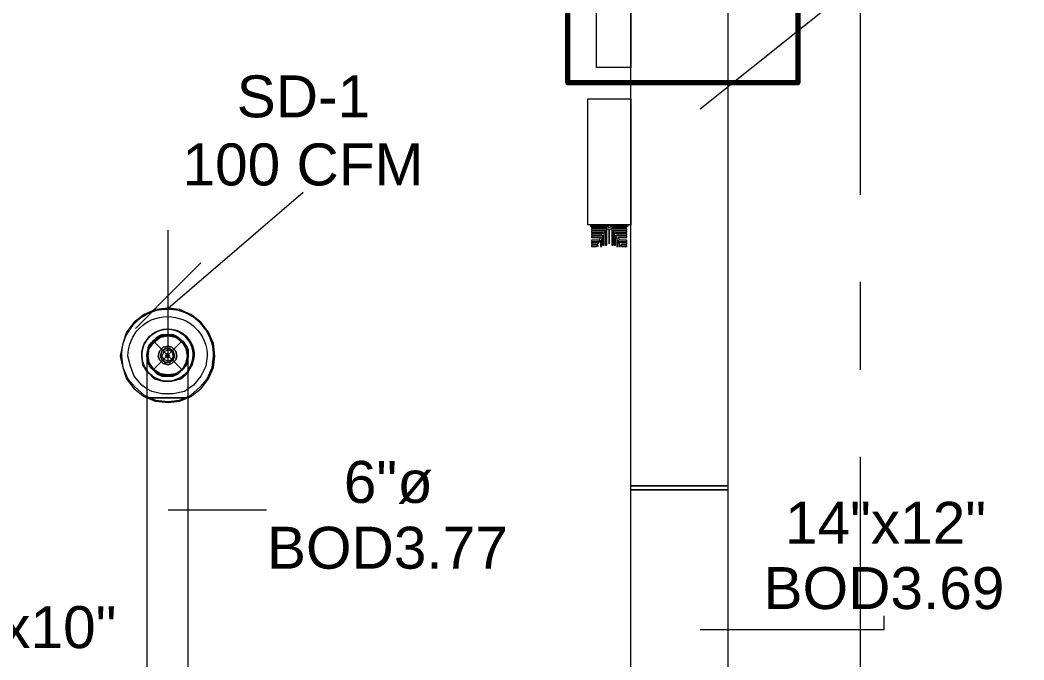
# Model space of a CAD drawing. Header units: metres. Extents: x 29 to 268, y -7 to 151.
# Drawn here: x 80.451 to 84.102, y 12.192 to 14.518 of the extents above; entities that cross this region are included whole.
import ezdxf

# ---------------------------------------------------------------- set-up
doc = ezdxf.new("R2010")
doc.units = ezdxf.units.M
doc.layers.add('HVAC - Ductos', color=5, linetype='Continuous', lineweight=50)
doc.layers.add('PDF2_Geometry', color=7, linetype='Continuous', true_color=0xaaaaaa)
doc.layers.add('PDF2_Text', color=7, linetype='Continuous')
doc.styles.add('PDF Helvetica', font='')
doc.styles.get('PDF Helvetica').set_extended_font_data('Helvetica')

msp = doc.modelspace()

# ---------------------------------------------------------------- linework, layer by layer
at = {"layer": 'HVAC - Ductos', "lineweight": 0}
for points in [[(82.5477, 14.8181), (82.6715, 14.8181), (82.6715, 14.3461), (82.5477, 14.3461)], [(83.0244, 14.6485), (83.0244, 12.8243), (82.6715, 12.8243), (82.6715, 14.6485)], [(82.5156, 14.2315), (82.6715, 14.2315), (82.6715, 13.7731), (82.5156, 13.7731)], [(82.5936, 13.7731), (82.5981, 13.7685), (82.5981, 13.7639), (82.5936, 13.7639), (82.589, 13.7639), (82.589, 13.7685)], [(80.9207, 13.3239), (80.9389, 13.3469), (80.9619, 13.3652), (80.9894, 13.3698), (81.0169, 13.3652), (81.0398, 13.3469), (81.0535, 13.3239), (81.0581, 13.2965), (81.0535, 13.2735), (81.0398, 13.2461), (81.0169, 13.2323), (80.9894, 13.2277), (80.9619, 13.2323), (80.9389, 13.2461), (80.9207, 13.2735), (80.9161, 13.2965)], [(81.0215, 13.3652), (81.0169, 13.3698)], [(80.9573, 13.3148), (80.9527, 13.2965), (80.9573, 13.3148), (80.9711, 13.3285), (80.9894, 13.3331), (81.0031, 13.3285), (81.0169, 13.3148), (81.0215, 13.2965), (81.0169, 13.3148), (81.0031, 13.3285), (80.9894, 13.3331), (80.9711, 13.3285)], [(80.8931, 13.2965), (80.8977, 13.2644), (80.9115, 13.2415), (80.8977, 13.2644)], [(81.0169, 13.2827), (81.0215, 13.2965), (81.0169, 13.2827), (81.0031, 13.269), (80.9894, 13.2644), (80.9711, 13.269), (80.9573, 13.2827), (80.9527, 13.2965), (80.9573, 13.2827), (80.9711, 13.269), (80.9894, 13.2644), (81.0031, 13.269)], [(80.9665, 13.3148), (80.9619, 13.2965), (80.9665, 13.3148), (80.9802, 13.3239), (80.9939, 13.3239), (81.0077, 13.3148), (81.0123, 13.2965), (81.0077, 13.3148), (80.9939, 13.3239), (80.9802, 13.3239)], [(81.0077, 13.2827), (81.0123, 13.2965), (81.0077, 13.2827), (80.9939, 13.2735), (80.9802, 13.2735), (80.9665, 13.2827), (80.9619, 13.2965), (80.9665, 13.2827), (80.9802, 13.2735), (80.9939, 13.2735)], [(81.0031, 13.2827), (80.9894, 13.2781), (80.9757, 13.2827), (80.9665, 13.2965), (80.9757, 13.3148), (80.9894, 13.3194), (81.0031, 13.3148), (81.0077, 13.2965)], [(80.9848, 13.3011), (80.9802, 13.2965), (80.9848, 13.3057), (80.9894, 13.3057), (80.9939, 13.2965), (80.9894, 13.3011)], [(80.9894, 13.2919), (80.9939, 13.2965), (80.9894, 13.2919), (80.9848, 13.2919), (80.9802, 13.2965), (80.9848, 13.2919)], [(81.0353, 13.2139), (81.0031, 13.2048), (80.9711, 13.2048), (80.9389, 13.2139), (80.9161, 13.2369), (80.9115, 13.2415), (80.9161, 13.2369), (80.9115, 13.2461), (80.9161, 13.2369), (80.9389, 13.2185), (80.9711, 13.2048), (81.0031, 13.2048), (81.0353, 13.2185), (81.0581, 13.2369), (81.0627, 13.2461), (81.0581, 13.2369), (81.0353, 13.2185), (81.0031, 13.2048), (80.9711, 13.2048), (80.9389, 13.2185), (80.9161, 13.2369), (80.9389, 13.2139), (80.9711, 13.2048), (81.0031, 13.2048), (81.0353, 13.2139), (81.0627, 13.2369), (81.0627, 13.2415), (81.0627, 13.2369)], [(83.0244, 12.8243), (83.0244, 12.8106), (82.6715, 12.8106), (82.6715, 12.8243)], [(82.6715, 11.4906), (82.6715, 12.8106), (83.0244, 12.8106), (83.0244, 11.4906)]]:
    msp.add_lwpolyline(points, close=True, dxfattribs=at)
for points in [[(82.9236, 14.1948), (83.4965, 14.6531), (84.1015, 14.6531)], [(80.9894, 13.4707), (81.4798, 13.8923)], [(82.5248, 13.7731), (82.5248, 13.7685), (82.589, 13.7685), (82.5844, 13.7685), (82.5294, 13.7685), (82.5294, 13.7639), (82.5844, 13.7639), (82.5799, 13.7594), (82.5294, 13.7594), (82.5294, 13.7548), (82.5799, 13.7548), (82.5753, 13.7502), (82.5294, 13.7502), (82.5294, 13.7457), (82.5707, 13.7457), (82.5707, 13.7411), (82.5294, 13.7411), (82.5294, 13.7365), (82.5661, 13.7365), (82.5615, 13.7319), (82.5294, 13.7319), (82.5294, 13.7273), (82.5615, 13.7273), (82.5569, 13.7181), (82.5294, 13.7181), (82.5294, 13.7136), (82.5569, 13.7136), (82.5523, 13.709), (82.5294, 13.709), (82.5294, 13.7044), (82.5477, 13.7044), (82.5477, 13.6998), (82.5294, 13.6998), (82.5294, 13.6952), (82.5477, 13.6952), (82.5523, 13.6998), (82.5523, 13.6952), (82.5523, 13.7044), (82.5615, 13.7181), (82.5615, 13.6952), (82.5661, 13.6952), (82.5661, 13.7227), (82.5707, 13.7365), (82.5707, 13.6998), (82.5753, 13.6998), (82.5753, 13.7411), (82.5799, 13.7548), (82.5799, 13.6998), (82.5844, 13.6998), (82.5844, 13.7594), (82.589, 13.7594), (82.5936, 13.7548), (82.5936, 13.7044), (82.5936, 13.7548), (82.5981, 13.7594), (82.6027, 13.7594), (82.6027, 13.6998), (82.6073, 13.6998), (82.6073, 13.7548), (82.6119, 13.7411), (82.6119, 13.6998), (82.6165, 13.6998), (82.6165, 13.7365), (82.6211, 13.7227), (82.6211, 13.6952), (82.6257, 13.6952), (82.6257, 13.7181), (82.6303, 13.7044), (82.6303, 13.6952), (82.6348, 13.6952), (82.6348, 13.6998), (82.6394, 13.6952), (82.6577, 13.6952), (82.6577, 13.6998), (82.6394, 13.6998), (82.6394, 13.7044), (82.6577, 13.7044), (82.6577, 13.709), (82.6348, 13.709), (82.6303, 13.7136), (82.6577, 13.7136), (82.6577, 13.7181), (82.6303, 13.7181), (82.6257, 13.7273), (82.6577, 13.7273), (82.6577, 13.7319), (82.6257, 13.7319), (82.6211, 13.7365), (82.6577, 13.7365), (82.6577, 13.7411), (82.6165, 13.7411), (82.6165, 13.7457), (82.6577, 13.7457), (82.6577, 13.7502), (82.6119, 13.7502), (82.6073, 13.7548), (82.6577, 13.7548), (82.6577, 13.7594), (82.6073, 13.7594), (82.6027, 13.7639), (82.6577, 13.7639), (82.6577, 13.7685), (82.6027, 13.7685), (82.5981, 13.7685), (82.6623, 13.7685), (82.6623, 13.7731)], [(80.9894, 13.2781), (80.9894, 13.5165), (80.9894, 13.7548)], [(81.1085, 13.6357), (80.9894, 13.5165), (80.8702, 13.3973)], [(81.0627, 11.9948), (81.0627, 13.1452), (81.0719, 13.1498), (81.1085, 13.1773), (81.1361, 13.2139), (81.1544, 13.2552), (81.159, 13.2965), (81.1544, 13.3423), (81.1361, 13.3835), (81.1085, 13.4202), (81.0719, 13.4477), (81.0307, 13.4661), (80.9894, 13.4707), (80.9435, 13.4661), (80.9023, 13.4477), (80.8656, 13.4202), (80.8381, 13.3835), (80.8244, 13.3423), (80.8152, 13.2965), (80.8244, 13.2552), (80.8381, 13.2139), (80.8656, 13.1773), (80.9023, 13.1498), (80.9115, 13.1452), (80.9115, 11.9948)], [(80.9115, 13.3011), (80.9161, 13.3239), (80.9207, 13.3285), (80.9344, 13.3515), (80.9573, 13.3652), (80.9344, 13.3515), (80.9207, 13.3285)], [(81.0123, 13.2277), (80.9894, 13.2231), (80.9619, 13.2277), (80.9573, 13.2277), (80.9573, 13.2323), (80.9344, 13.2461), (80.9481, 13.2323), (80.9665, 13.2231), (80.9894, 13.2231), (81.0077, 13.2231), (81.0261, 13.2323), (81.0398, 13.2461), (81.0261, 13.2369), (81.0077, 13.2277), (80.9894, 13.2231), (80.9665, 13.2277), (80.9527, 13.2369), (80.9344, 13.2461), (80.9253, 13.2598), (80.9161, 13.2781), (80.9161, 13.2965), (80.9161, 13.3194), (80.9253, 13.3377), (80.9344, 13.3515), (80.9481, 13.3652), (80.9665, 13.3744), (80.9894, 13.3744), (81.0169, 13.3698), (81.0398, 13.3515)], [(80.9207, 13.3285), (80.9161, 13.3285), (80.9161, 13.3239), (80.9161, 13.3285), (80.9207, 13.3285), (80.9207, 13.3377), (80.9344, 13.3515), (80.9481, 13.3652), (80.9573, 13.3698)], [(80.9848, 13.3744), (80.9619, 13.3698), (80.9573, 13.3698), (80.9344, 13.3515), (80.9527, 13.3607), (80.9665, 13.3698), (80.9894, 13.3744), (81.0077, 13.3698), (81.0261, 13.3607), (81.0398, 13.3515), (81.0535, 13.3377), (81.0581, 13.3194), (81.0627, 13.2965)], [(80.9573, 13.3698), (80.9894, 13.3744), (81.0077, 13.3744), (81.0261, 13.3652), (81.0398, 13.3515), (81.0535, 13.3377), (81.0627, 13.3194), (81.0627, 13.2965), (81.0581, 13.2781), (81.0535, 13.2598), (81.0627, 13.2781), (81.0627, 13.2919), (81.0627, 13.2965), (81.0581, 13.3285), (81.0444, 13.3515)], [(80.9619, 13.3698), (80.9573, 13.3698), (80.9573, 13.3652), (80.9573, 13.3698), (80.9619, 13.3698), (80.9665, 13.3744), (80.9894, 13.3744), (81.0077, 13.3744), (81.0169, 13.3698), (81.0261, 13.3652), (81.0398, 13.3515), (81.0535, 13.3377), (81.0581, 13.3285), (81.0581, 13.3239), (81.0627, 13.3194), (81.0627, 13.2965), (81.0627, 13.2919)], [(80.9619, 13.3652), (80.9894, 13.3744), (81.0123, 13.3652)], [(80.9894, 13.3744), (81.0123, 13.3698), (81.0169, 13.3698)], [(81.0169, 13.3698), (81.0169, 13.3698)], [(81.0169, 13.3652), (81.0398, 13.3515), (81.0535, 13.3285)], [(81.0215, 13.3652), (81.0398, 13.3515), (81.0581, 13.3285), (81.0581, 13.3239), (81.0627, 13.2965), (81.0581, 13.2735), (81.0581, 13.269), (81.0627, 13.2965), (81.0581, 13.269)], [(80.9115, 13.2965), (80.9161, 13.3194), (80.9207, 13.3377), (80.9344, 13.3515), (80.9161, 13.3285), (80.9115, 13.2965), (80.9115, 13.2919), (80.9161, 13.2781), (80.9207, 13.2598), (80.9344, 13.2461), (80.9207, 13.269), (80.9161, 13.269), (80.9161, 13.2735)], [(81.0581, 13.3285), (81.0581, 13.3239)], [(80.9161, 13.3239), (80.9161, 13.3194), (80.9115, 13.2965), (80.9115, 13.2919)], [(80.9115, 13.2965), (80.9115, 13.2965)], [(80.9115, 13.2965), (80.9161, 13.269), (80.9115, 13.2965)], [(80.9115, 13.2965), (80.9115, 13.2919), (80.9115, 13.2735), (80.9115, 13.2461), (80.9115, 13.2094), (80.9115, 13.1636), (80.9115, 13.1452), (80.9161, 13.1452), (80.9207, 13.1452), (80.9344, 13.1452), (80.9481, 13.1452), (80.9665, 13.1452), (80.9894, 13.1452), (81.0077, 13.1452), (81.0261, 13.1452), (81.0398, 13.1452), (81.0535, 13.1452), (81.0627, 13.1452), (81.0627, 13.1911), (81.0627, 13.2277), (81.0627, 13.2644), (81.0627, 13.2873), (81.0627, 13.2965)], [(80.9207, 13.2735), (80.9161, 13.2965), (80.9207, 13.3239)], [(80.9161, 13.3194), (80.9161, 13.3194)], [(81.0581, 13.3239), (81.0627, 13.3011)], [(81.0627, 13.3194), (81.0627, 13.3194)], [(81.0627, 13.2965), (81.0627, 13.2965)], [(81.0535, 13.269), (81.0398, 13.2461), (81.0535, 13.2598), (81.0398, 13.2461), (81.0581, 13.269), (81.0398, 13.2461), (81.0169, 13.2277), (80.9894, 13.2231), (80.9573, 13.2277), (80.9344, 13.2461), (80.9161, 13.269), (80.9344, 13.2461), (80.9573, 13.2277), (80.9894, 13.2231), (81.0169, 13.2277)], [(81.0581, 13.269), (81.0581, 13.269)], [(81.0215, 13.2323), (81.0169, 13.2277), (81.0398, 13.2461), (81.0169, 13.2323)], [(81.0169, 13.2277), (81.0169, 13.2277)], [(81.0627, 13.1773), (81.0489, 13.1681), (81.0077, 13.159), (80.9665, 13.159), (80.9298, 13.1681), (80.9115, 13.1773)], [(80.9115, 13.1498), (80.9435, 13.1361), (80.9894, 13.1315), (81.0307, 13.1361), (81.0627, 13.1498)], [(81.0627, 13.1452), (81.0307, 13.1315), (80.9894, 13.1269), (80.9435, 13.1315), (80.9115, 13.1452)], [(81.0627, 13.1452), (81.0535, 13.1452), (81.0398, 13.1452), (81.0261, 13.1452), (81.0077, 13.1452), (80.9894, 13.1452), (80.9665, 13.1452), (80.9481, 13.1452), (80.9344, 13.1452), (80.9207, 13.1452), (80.9161, 13.1452), (80.9115, 13.1452)], [(80.9894, 12.7373), (81.3469, 12.7373)], [(82.9236, 12.3019), (83.5927, 12.3019), (83.5927, 12.3523)]]:
    msp.add_lwpolyline(points, dxfattribs=at)
for points in [[(81.0627, 13.1498), (81.0719, 13.1544), (81.1039, 13.1819), (81.1315, 13.2139), (81.1498, 13.2552), (81.1544, 13.2965, 1.01404), (80.8198, 13.2965), (80.8244, 13.2552), (80.8427, 13.2139), (80.8702, 13.1819), (80.9023, 13.1544), (80.9115, 13.1498)], [(80.9115, 13.1773), (80.8931, 13.1911), (80.8656, 13.2231), (80.8519, 13.2598), (80.8427, 13.2965, -0.994592), (81.1315, 13.2965), (81.1269, 13.2598), (81.1085, 13.2231), (81.0811, 13.1911), (81.0627, 13.1773)]]:
    msp.add_lwpolyline(points, format="xyb", dxfattribs=at)
msp.add_lwpolyline([(81.0627, 13.2415), (81.0765, 13.2644), (81.0857, 13.2965, 1.017938), (80.8931, 13.2965), (80.8977, 13.2644), (80.9115, 13.2461, -1.403702), (81.0811, 13.2965), (81.0765, 13.2644), (81.0627, 13.2461, 1.403689), (80.8931, 13.2965, -1.419596)], format="xyb", close=True, dxfattribs=at)
at = {"layer": 'PDF2_Geometry', "color": 232, "lineweight": 70, "true_color": 0xe91e64}
msp.add_lwpolyline([(82.4427, 15.627), (83.2798, 15.627), (83.2798, 14.2898), (82.4427, 14.2898)], close=True, dxfattribs=at)
at = {"layer": 'PDF2_Geometry', "lineweight": 0}
for points in [[(83.5057, 15.1527), (83.5057, 13.8831)], [(83.5057, 13.5669), (83.5057, 13.2461)], [(83.5057, 12.9298), (83.5057, 11.6602)]]:
    msp.add_lwpolyline(points, dxfattribs=at)
at = {"layer": 'PDF2_Geometry', "color": 8, "lineweight": 0, "true_color": 0x808080}
msp.add_lwpolyline([(81.0489, 13.3423), (81.0123, 13.3698), (80.9665, 13.3698), (80.9253, 13.3423), (80.9115, 13.2965), (80.9253, 13.2552), (80.9665, 13.2277), (81.0123, 13.2277), (81.0489, 13.2552), (81.0627, 13.2965)], close=True, dxfattribs=at)
for points in [[(80.9344, 13.3515), (81.0398, 13.2461)], [(81.0398, 13.3515), (80.9344, 13.2461)]]:
    msp.add_lwpolyline(points, dxfattribs=at)

# ---------------------------------------------------------------- texts
at = {"layer": 'PDF2_Text', "lineweight": 0, "char_height": 0.15247, "attachment_point": 4, "style": 'PDF Helvetica'}
for s, insert in [('SD-1', (81.2386, 14.2396)), ('100 CFM', (81.0415, 13.9921)), ('6"ø', (81.6282, 12.837)), ('14"x12"', (83.2324, 12.6904)), ('BOD3.77', (81.3486, 12.5987)), ('BOD3.69', (83.1545, 12.452)), ('10"x10"', (80.0698, 12.3099))]:
    msp.add_mtext(s, dxfattribs=dict(at, insert=insert))

doc.saveas('drawing.dxf')
